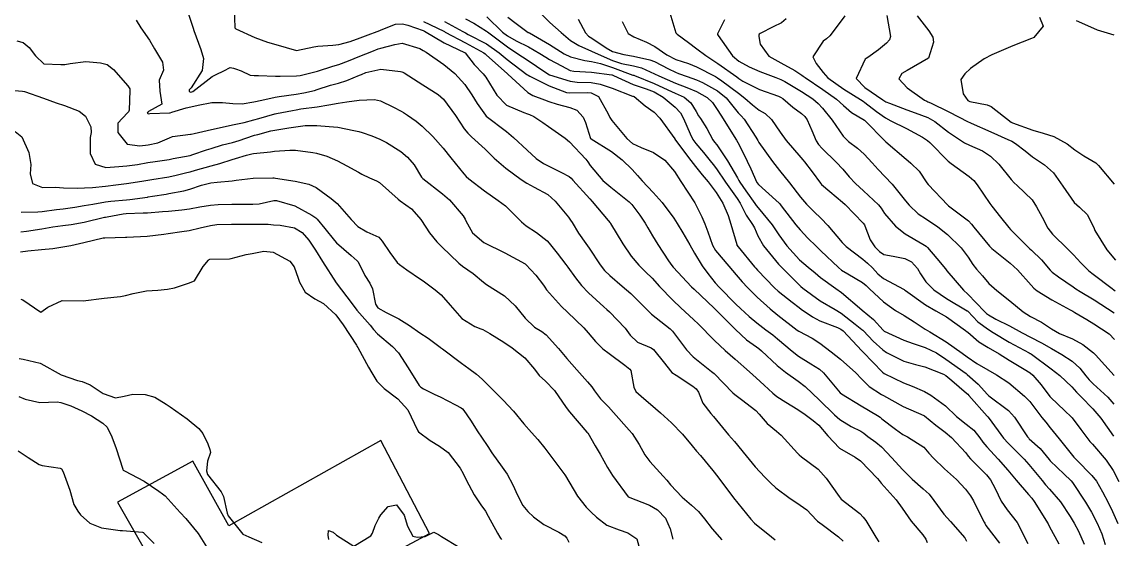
# Model space of a CAD drawing. Header units: metres. Extents: x 298520 to 308411, y 7433745 to 7450750.
# Drawn here: x 299392.7 to 299496.4, y 7449612.2 to 7449661.3 of the extents above; entities that cross this region are included whole.
import ezdxf

# ---------------------------------------------------------------- set-up
doc = ezdxf.new("R2010")
doc.units = ezdxf.units.M
doc.header["$LTSCALE"] = 10
for name, color, linetype in [('Curvas de Nivel 1m', 11, 'Continuous'), ('Curvas de Nivel 5m', 15, 'Continuous'), ('Edificações', 30, 'Continuous')]:
    doc.layers.add(name, color=color, linetype=linetype)

msp = doc.modelspace()

# ---------------------------------------------------------------- linework, layer by layer
at = {"layer": 'Curvas de Nivel 1m', "flags": 128}
for points, elevation in [([(299408.34, 7449662.72), (299408.88, 7449661.09), (299408.97, 7449660.81), (299409, 7449660.71), (299409.08, 7449660.5), (299409.75, 7449658.7), (299409.99, 7449657.84), (299409.87, 7449656.69), (299408.81, 7449655.06), (299408.64, 7449654.87), (299408.62, 7449654.71), (299408.8, 7449654.65), (299408.97, 7449654.71), (299410.82, 7449656.12), (299411.18, 7449656.31), (299411.93, 7449656.67), (299412.51, 7449656.98), (299412.83, 7449656.91), (299413.02, 7449656.85), (299413.57, 7449656.65), (299414.43, 7449656.25), (299414.82, 7449656.21), (299415.22, 7449656.22), (299416.82, 7449656.16), (299417.27, 7449656.15), (299418.82, 7449656.19), (299419.17, 7449656.23), (299420.58, 7449656.56), (299420.82, 7449656.63), (299422.27, 7449657.11), (299422.83, 7449657.28), (299423.75, 7449657.61), (299424.84, 7449658.05), (299425.99, 7449658.5), (299426.59, 7449658.75), (299426.85, 7449658.82), (299428.15, 7449659.18), (299428.86, 7449659.3), (299430.53, 7449658.77), (299430.85, 7449658.6), (299431.13, 7449658.44), (299432.83, 7449657.28), (299433.85, 7449656.41), (299434.81, 7449655.38), (299435.48, 7449654.39), (299435.97, 7449653.57), (299436.77, 7449652.44), (299436.84, 7449652.37), (299438.76, 7449650.9), (299439.45, 7449650.34), (299440.73, 7449649.13), (299441.6, 7449648.32), (299442.27, 7449647.86), (299442.72, 7449647.63), (299443.99, 7449647.01), (299444.71, 7449646.64), (299444.91, 7449646.48), (299445.08, 7449646.27), (299446.68, 7449644.49), (299446.9, 7449644.25), (299448.42, 7449642.46), (299448.61, 7449642.23), (299448.65, 7449642.16), (299449.82, 7449640.22), (299450.62, 7449639.07), (299451.34, 7449638.2), (299451.98, 7449637.57), (299452.59, 7449636.96), (299453.31, 7449636.17), (299454.56, 7449634.87), (299455.34, 7449634.15), (299456.54, 7449633.04), (299457, 7449632.6), (299457.48, 7449632.13), (299458, 7449631.59), (299458.52, 7449631.05), (299459.54, 7449630.1), (299460.5, 7449629.27), (299461.84, 7449628.08), (299462.48, 7449627.49), (299463.23, 7449626.81), (299464.08, 7449626.05), (299464.46, 7449625.74), (299465.3, 7449625.18), (299466.44, 7449624.48), (299467.12, 7449624.01), (299467.88, 7449623.45), (299468.42, 7449623), (299469.3, 7449621.98), (299470.4, 7449620.82), (299471.88, 7449619.96), (299472.39, 7449619.62), (299474.02, 7449617.93), (299474.17, 7449617.74), (299474.36, 7449617.5), (299475.77, 7449615.91), (299476.34, 7449615.13), (299477.2, 7449613.89), (299478.3, 7449612.58), (299478.6, 7449612.18), (299478.73, 7449611.87)], 733), ([(299412.89, 7449662.66), (299412.98, 7449660.76), (299413.05, 7449660.66), (299414.86, 7449659.84), (299416.08, 7449659.4), (299416.85, 7449659.16), (299418.84, 7449658.59), (299420.47, 7449658.95), (299420.85, 7449659.01), (299422.29, 7449659.11), (299422.85, 7449659.17), (299423.93, 7449659.45), (299424.86, 7449659.81), (299425.37, 7449660), (299426.73, 7449660.49), (299426.87, 7449660.55), (299428.24, 7449661.11), (299428.88, 7449661.13), (299429.4, 7449660.99), (299430.87, 7449660.49), (299430.98, 7449660.44), (299432.86, 7449659.32), (299434.79, 7449658.4), (299434.84, 7449658.36), (299435.7, 7449657.25), (299436.56, 7449656.37), (299436.82, 7449656.05), (299437.85, 7449654.36), (299438.78, 7449653.41), (299440.42, 7449652.69), (299440.78, 7449652.57), (299440.95, 7449652.5), (299441.35, 7449652.32), (299442.23, 7449651.77), (299442.76, 7449651.38), (299444.34, 7449650.28), (299444.75, 7449649.93), (299446.31, 7449648.26), (299446.49, 7449648.02), (299446.72, 7449647.66), (299447.93, 7449646.24), (299448.69, 7449645.62), (299450.43, 7449644.21), (299450.67, 7449643.96), (299451.42, 7449642.96), (299451.93, 7449642.19), (299452.2, 7449641.74), (299452.64, 7449640.99), (299453.15, 7449640.17), (299454.15, 7449638.63), (299454.47, 7449638.16), (299454.6, 7449638), (299456.35, 7449636.14), (299456.58, 7449635.92), (299458.49, 7449634.11), (299458.52, 7449634.08), (299458.55, 7449634.05), (299460.53, 7449632.09), (299461.57, 7449631.12), (299462.52, 7449630.43), (299462.73, 7449630.28), (299463, 7449630.06), (299464.49, 7449628.68), (299465.28, 7449628.03), (299466.47, 7449627.19), (299467.14, 7449626.68), (299467.84, 7449626), (299468.45, 7449625.4), (299469.93, 7449623.98), (299470.43, 7449623.54), (299471.49, 7449622.89), (299472.42, 7449622.42), (299472.7, 7449622.23), (299473.09, 7449621.94), (299473.86, 7449621.38), (299474.4, 7449620.94), (299475.38, 7449619.91), (299476.38, 7449618.78), (299477.29, 7449617.89), (299478.35, 7449616.96), (299478.91, 7449616.44), (299479.37, 7449615.86), (299480.32, 7449614.54), (299480.94, 7449613.84), (299482.3, 7449612.29), (299482.45, 7449611.98)], 732), ([(299436.89, 7449661.79), (299438.39, 7449660.35), (299438.87, 7449659.98), (299439.68, 7449659.52), (299440.85, 7449658.93), (299441.93, 7449658.31), (299442.49, 7449657.95), (299442.84, 7449657.74), (299443.99, 7449657.13), (299444.83, 7449656.71), (299445.18, 7449656.63), (299446.83, 7449656.55), (299448.77, 7449656.29), (299448.82, 7449656.27), (299448.92, 7449656.23), (299450.81, 7449655.36), (299452.05, 7449654.95), (299452.8, 7449654.67), (299453.66, 7449654.17), (299454.78, 7449653.2), (299455.28, 7449652.66), (299455.59, 7449652.15), (299456.22, 7449650.68), (299456.48, 7449650.14), (299456.75, 7449649.76), (299457.49, 7449648.89), (299458.12, 7449648.12), (299458.39, 7449647.78), (299458.72, 7449647.34), (299459.56, 7449646.1), (299460.68, 7449644.53), (299460.95, 7449644.09), (299461.53, 7449642.94), (299462.14, 7449642.07), (299462.33, 7449641.75), (299462.64, 7449640.99), (299463.18, 7449640.05), (299464.61, 7449638.31), (299464.86, 7449638.04), (299466.59, 7449636.31), (299466.74, 7449636.17), (299466.92, 7449636.01), (299468.57, 7449634.81), (299469.99, 7449633.98), (299470.55, 7449633.64), (299471.89, 7449632.6), (299472.53, 7449632.08), (299472.61, 7449632.02), (299472.68, 7449631.95), (299473.58, 7449630.99), (299474.52, 7449630.16), (299474.86, 7449629.92), (299476.5, 7449629.08), (299477.6, 7449628.77), (299478.49, 7449628.56), (299480.27, 7449627.85), (299480.48, 7449627.73), (299481.08, 7449627.24), (299482.46, 7449626.04), (299482.57, 7449625.94), (299482.67, 7449625.83), (299484.43, 7449623.85), (299484.48, 7449623.8), (299484.6, 7449623.63), (299485.96, 7449621.78), (299486.41, 7449621.28), (299487.94, 7449619.76), (299488.39, 7449619.28), (299489.65, 7449617.74), (299489.97, 7449617.35), (299490.35, 7449616.92), (299491.39, 7449615.72), (299492.32, 7449614.34), (299492.67, 7449613.71), (299493.08, 7449612.93), (299493.63, 7449611.7)], 728), ([(299438.89, 7449661.77), (299439.7, 7449661.16), (299440.82, 7449660.32), (299440.87, 7449660.29), (299440.94, 7449660.26), (299442.86, 7449659.17), (299444.26, 7449658.29), (299444.84, 7449658), (299446.21, 7449657.63), (299446.84, 7449657.55), (299447.71, 7449657.37), (299448.83, 7449656.97), (299450.77, 7449656.26), (299450.82, 7449656.25), (299450.85, 7449656.24), (299450.93, 7449656.21), (299452.81, 7449655.45), (299454.1, 7449654.87), (299454.8, 7449654.55), (299455.65, 7449654.15), (299456.27, 7449653.62), (299456.78, 7449652.8), (299457.02, 7449652.39), (299457.2, 7449652.13), (299457.81, 7449651.17), (299458.37, 7449650.12), (299458.52, 7449649.9), (299458.74, 7449649.62), (299459.77, 7449648.1), (299460.71, 7449646.5), (299460.85, 7449646.23), (299460.93, 7449646.09), (299461.51, 7449645.26), (299462.36, 7449644.06), (299462.49, 7449643.88), (299462.67, 7449643.65), (299463.99, 7449642.05), (299464.64, 7449641.08), (299465.4, 7449640.03), (299466.61, 7449638.72), (299467.43, 7449638.01), (299468.08, 7449637.48), (299468.59, 7449637.04), (299470.06, 7449635.98), (299470.58, 7449635.6), (299472.51, 7449633.95), (299472.55, 7449633.92), (299473.64, 7449633.03), (299474.53, 7449632.02), (299474.65, 7449631.92), (299476.52, 7449631.09), (299477.39, 7449630.75), (299478.52, 7449630.37), (299479.61, 7449629.86), (299480.5, 7449629.28), (299482.42, 7449627.9), (299482.48, 7449627.85), (299482.51, 7449627.83), (299483.56, 7449626.9), (299484.46, 7449625.92), (299484.58, 7449625.8), (299486.44, 7449624.4), (299487.01, 7449623.77), (299488.26, 7449621.91), (299488.37, 7449621.76), (299488.41, 7449621.72), (299489.45, 7449620.79), (299490.31, 7449619.73), (299490.39, 7449619.63), (299491.73, 7449618.36), (299492.36, 7449617.76), (299492.41, 7449617.71), (299492.52, 7449617.55), (299493.77, 7449615.7), (299494.33, 7449614.74), (299494.87, 7449613.68), (299495.31, 7449612.68), (299495.64, 7449611.67)], 727), ([(299441.84, 7449662.31), (299442.88, 7449661.27), (299443.97, 7449660.29), (299444.86, 7449659.56), (299445.65, 7449659.07), (299446.85, 7449658.54), (299447.47, 7449658.24), (299448.84, 7449657.64), (299449.69, 7449657.37), (299450.83, 7449657.14), (299451.58, 7449656.95), (299452.82, 7449656.37), (299453.23, 7449656.18), (299454.81, 7449655.5), (299455.89, 7449655.07), (299456.8, 7449654.7), (299457.83, 7449654.12), (299458.32, 7449653.65), (299458.78, 7449652.98), (299459.12, 7449652.45), (299459.35, 7449652.1), (299460.4, 7449650.44), (299460.61, 7449650.09), (299460.74, 7449649.85), (299461.34, 7449648.69), (299461.64, 7449648.08), (299461.99, 7449647.35), (299462.56, 7449646.06), (299462.7, 7449645.86), (299464.35, 7449644.37), (299464.67, 7449644.08), (299464.72, 7449644.04), (299464.86, 7449643.85), (299466.25, 7449642.02), (299466.65, 7449641.55), (299467.4, 7449640.77), (299468.18, 7449640), (299468.63, 7449639.57), (299470.3, 7449637.97), (299470.6, 7449637.73), (299471.18, 7449637.38), (299472.59, 7449636.55), (299472.92, 7449636.27), (299473.24, 7449635.94), (299474.56, 7449634.72), (299475.72, 7449633.91), (299476.55, 7449633.41), (299477.48, 7449632.82), (299478.54, 7449632.13), (299478.98, 7449631.87), (299480.52, 7449630.92), (299482.04, 7449629.83), (299482.51, 7449629.49), (299483.45, 7449628.86), (299484.49, 7449628.25), (299485.31, 7449627.79), (299486.48, 7449627.03), (299487.98, 7449625.76), (299488.46, 7449625.24), (299489.61, 7449623.74), (299489.98, 7449623.29), (299490.42, 7449622.76), (299491.25, 7449621.72), (299492.4, 7449620.27), (299492.66, 7449619.97), (299492.92, 7449619.7), (299494.37, 7449618.22), (299494.79, 7449617.68), (299495.36, 7449616.68), (299495.91, 7449615.67), (299496.33, 7449614.81), (299496.83, 7449613.65)], 726), ([(299454.29, 7449662.17), (299454.86, 7449660.28), (299454.97, 7449660.16), (299456.06, 7449659.35), (299456.85, 7449658.74), (299457.7, 7449658.12), (299458.84, 7449657.37), (299460.63, 7449656.09), (299460.82, 7449655.95), (299461.21, 7449655.69), (299462.81, 7449654.88), (299464.59, 7449654.25), (299464.79, 7449654.17), (299465, 7449654.04), (299465.98, 7449653.22), (299466.78, 7449652.61), (299467.09, 7449652.33), (299467.32, 7449652.01), (299467.76, 7449651.01), (299468.17, 7449650), (299468.39, 7449649.65), (299468.74, 7449649.27), (299470.09, 7449647.98), (299470.72, 7449647.31), (299471.32, 7449646.58), (299471.91, 7449645.96), (299472.69, 7449645.25), (299474.1, 7449643.93), (299474.35, 7449643.61), (299474.66, 7449643.12), (299475.73, 7449641.91), (299476.64, 7449641.19), (299478.3, 7449640.2), (299478.62, 7449640), (299478.76, 7449639.87), (299479.65, 7449638.83), (299480.45, 7449637.85), (299480.6, 7449637.67), (299482.18, 7449635.83), (299482.58, 7449635.44), (299484.16, 7449633.81), (299484.36, 7449633.61), (299484.55, 7449633.47), (299485.26, 7449633.08), (299486.54, 7449632.43), (299487.76, 7449631.77), (299488.53, 7449631.36), (299489.59, 7449630.81), (299490.52, 7449630.28), (299491.5, 7449629.72), (299492.5, 7449629.07), (299493.22, 7449628.43), (299493.8, 7449627.69), (299494.1, 7449627.3), (299494.48, 7449626.93), (299495.88, 7449625.67), (299496.45, 7449625.01)], 723), ([(299474.89, 7449661.92), (299475.24, 7449659.92), (299475.16, 7449659.62), (299474.86, 7449659.29), (299474.1, 7449658.67), (299473.1, 7449657.94), (299472.94, 7449657.84), (299472.84, 7449657.77), (299471.99, 7449655.95), (299472.81, 7449655.09), (299474.51, 7449653.92), (299474.79, 7449653.73), (299475.13, 7449653.58), (299476.78, 7449652.96), (299477.57, 7449652.68), (299478.78, 7449652.24), (299479.45, 7449651.86), (299480.76, 7449650.83), (299482.28, 7449649.83), (299482.74, 7449649.61), (299483.98, 7449649.06), (299484.73, 7449648.57), (299485.53, 7449647.79), (299486.71, 7449646.34), (299486.97, 7449646.04), (299487.27, 7449645.77), (299488.68, 7449644.4), (299489.12, 7449643.75), (299489.63, 7449642.77), (299490.19, 7449641.73), (299490.64, 7449641.14), (299492.07, 7449639.72), (299492.62, 7449639.17), (299493.33, 7449638.42), (299494.04, 7449637.69), (299494.35, 7449637.44), (299494.6, 7449637.26), (299496.18, 7449636.07), (299496.58, 7449635.75)], 719), ([(299477.77, 7449661.89), (299478.87, 7449660.47), (299479.25, 7449659.87), (299479.34, 7449659.38), (299478.84, 7449657.87), (299476.83, 7449656.69), (299476.33, 7449656.4), (299476.04, 7449655.91), (299476.81, 7449655.05), (299478.48, 7449653.87), (299478.69, 7449653.77), (299478.79, 7449653.73), (299479.04, 7449653.62), (299480.78, 7449652.78), (299482.63, 7449651.83), (299482.77, 7449651.76), (299482.9, 7449651.7), (299484.76, 7449650.87), (299486.39, 7449650.14), (299486.75, 7449649.98), (299487.12, 7449649.77), (299488.02, 7449649.05), (299488.73, 7449648.5), (299489.88, 7449647.74), (299490.72, 7449646.97), (299491.6, 7449645.72), (299492.68, 7449644.16), (299493.18, 7449643.7), (299493.95, 7449642.97), (299494.58, 7449641.68), (299494.65, 7449641.51), (299495.79, 7449639.67), (299496.61, 7449638.69)], 718), ([(299489.38, 7449661.75), (299489.73, 7449660.9), (299488.86, 7449659.84), (299488.8, 7449659.81), (299488.62, 7449659.75), (299486.86, 7449659.04), (299485.98, 7449658.66), (299484.85, 7449658.17), (299484.14, 7449657.81), (299482.83, 7449656.87), (299482.3, 7449656.37), (299481.93, 7449655.84), (299482.14, 7449654.49), (299482.6, 7449653.83), (299482.79, 7449653.75), (299484.42, 7449653.44), (299484.79, 7449653.27), (299486.7, 7449651.78), (299486.77, 7449651.74), (299486.83, 7449651.72), (299488.76, 7449651.03), (299489.75, 7449650.74), (299490.75, 7449650.44), (299492.01, 7449649.72), (299492.74, 7449649.17), (299493.61, 7449648.58), (299494.73, 7449647.92), (299495, 7449647.68), (299496.47, 7449645.9)], 717), ([(299403.59, 7449661.48), (299404.05, 7449660.76), (299404.86, 7449659.57), (299405.33, 7449658.75), (299406.09, 7449657.48), (299406.19, 7449656.74), (299405.79, 7449655.77), (299405.86, 7449654.74), (299406.03, 7449653.49), (299404.77, 7449652.81), (299404.71, 7449652.75), (299404.65, 7449652.63), (299404.77, 7449652.59), (299404.9, 7449652.62), (299406.77, 7449652.67), (299406.83, 7449652.67), (299406.98, 7449652.73), (299408.34, 7449653.16), (299408.78, 7449653.24), (299409.47, 7449653.39), (299410.79, 7449653.65), (299411.79, 7449653.67), (299412.79, 7449653.55), (299413.65, 7449653.52), (299414.78, 7449653.71), (299415.52, 7449653.89), (299416.79, 7449654.17), (299417.17, 7449654.23), (299418.79, 7449654.45), (299419.51, 7449654.58), (299420.55, 7449654.81), (299420.8, 7449654.89), (299422.06, 7449655.29), (299422.81, 7449655.49), (299423.61, 7449655.73), (299424.82, 7449656.25), (299425, 7449656.33), (299425.4, 7449656.51), (299426.83, 7449656.81), (299428.69, 7449656.6), (299428.82, 7449656.58), (299428.91, 7449656.55), (299429.04, 7449656.47), (299430.81, 7449655.34), (299432.28, 7449654.43), (299432.79, 7449653.96), (299433.92, 7449652.41), (299434.76, 7449651.14), (299435.09, 7449650.73), (299435.45, 7449650.39), (299436.74, 7449649.21), (299437.6, 7449648.36), (299438.71, 7449647.41), (299440.16, 7449646.34), (299440.7, 7449645.98), (299441.41, 7449645.6), (299442.68, 7449644.92), (299443.38, 7449644.29), (299444.66, 7449642.75), (299444.86, 7449642.48), (299445, 7449642.27), (299445.62, 7449641.24), (299446.31, 7449640.25), (299446.63, 7449639.82), (299447.66, 7449638.24), (299448.07, 7449637.71), (299448.59, 7449637.22), (299449.76, 7449636.22), (299450.57, 7449635.5), (299451.91, 7449634.19), (299452.22, 7449633.86), (299452.55, 7449633.55), (299454.31, 7449632.16), (299454.53, 7449631.93), (299455.85, 7449630.15), (299456.5, 7449629.48), (299458.25, 7449628.11), (299458.37, 7449628), (299458.48, 7449627.9), (299460.26, 7449626.09), (299460.46, 7449625.91), (299461.1, 7449625.43), (299462.44, 7449624.41), (299462.78, 7449624.06), (299463.53, 7449623.16), (299464.42, 7449622.43), (299464.86, 7449622.04), (299466.4, 7449620.33), (299466.56, 7449620.18), (299466.8, 7449620.01), (299468.38, 7449618.82), (299469.12, 7449617.98), (299470.35, 7449616.22), (299470.57, 7449615.97), (299472.33, 7449614.62), (299472.66, 7449614.28), (299472.91, 7449613.94), (299473.86, 7449612.37), (299474.14, 7449611.92)], 734), ([(299430.88, 7449661.36), (299432.81, 7449660.42), (299432.87, 7449660.39), (299432.94, 7449660.35), (299434.86, 7449659.33), (299436.62, 7449658.37), (299436.75, 7449658.28), (299436.84, 7449658.19), (299438.3, 7449656.88), (299438.82, 7449656.41), (299438.89, 7449656.35), (299440.8, 7449654.62), (299441.28, 7449654.32), (299442.38, 7449653.9), (299442.79, 7449653.76), (299443.57, 7449653.5), (299444.78, 7449653.18), (299445.45, 7449652.94), (299446.06, 7449652.26), (299446.27, 7449651.76), (299446.74, 7449650.25), (299446.75, 7449650.23), (299446.81, 7449650.2), (299448.73, 7449648.99), (299449.76, 7449648.22), (299450.71, 7449647.29), (299451.22, 7449646.71), (299451.66, 7449646.2), (299452.69, 7449645.12), (299453.55, 7449644.17), (299454.66, 7449642.68), (299454.99, 7449642.16), (299455.52, 7449641.27), (299456.18, 7449640.14), (299456.62, 7449639.35), (299457.35, 7449638.13), (299457.88, 7449637.41), (299458.59, 7449636.54), (299458.97, 7449636.11), (299460.56, 7449634.5), (299461, 7449634.08), (299461.82, 7449633.34), (299462.54, 7449632.71), (299463.41, 7449632.05), (299464.06, 7449631.58), (299464.52, 7449631.22), (299465.91, 7449630.03), (299466.51, 7449629.57), (299467.68, 7449628.82), (299468.49, 7449628.31), (299468.87, 7449627.99), (299470.46, 7449626.09), (299470.6, 7449625.97), (299472.45, 7449624.84), (299473.99, 7449623.93), (299474.26, 7449623.75), (299474.43, 7449623.62), (299475.72, 7449622.61), (299476.42, 7449622.13), (299476.85, 7449621.9), (299478.4, 7449620.9), (299478.89, 7449620.36), (299479.32, 7449619.87), (299480.38, 7449618.87), (299481.5, 7449617.84), (299482.35, 7449616.94), (299482.83, 7449616.3), (299483.11, 7449615.82), (299483.93, 7449614.2), (299484.14, 7449613.8), (299484.19, 7449613.68), (299484.31, 7449613.48), (299485.59, 7449611.79)], 731), ([(299434.89, 7449661.61), (299435.67, 7449661.18), (299436.87, 7449660.44), (299436.96, 7449660.37), (299438.85, 7449658.93), (299439.74, 7449658.34), (299440.84, 7449657.65), (299441.63, 7449657.11), (299442.79, 7449656.3), (299442.82, 7449656.28), (299442.85, 7449656.27), (299444.81, 7449655.67), (299445.49, 7449655.59), (299446.81, 7449655.55), (299447.66, 7449655.39), (299448.8, 7449655.03), (299450.74, 7449654.27), (299450.79, 7449654.25), (299450.89, 7449654.21), (299451.94, 7449653.35), (299452.78, 7449652.74), (299453.34, 7449652.17), (299454.75, 7449650.2), (299454.77, 7449650.16), (299454.83, 7449650.08), (299456.28, 7449648.14), (299456.72, 7449647.59), (299457.36, 7449646.79), (299457.91, 7449646.12), (299458.69, 7449645.11), (299459.33, 7449644.1), (299459.83, 7449642.93), (299460.07, 7449642.1), (299460.63, 7449640.17), (299460.65, 7449640.11), (299460.66, 7449640.09), (299460.77, 7449639.95), (299462.32, 7449638.06), (299462.45, 7449637.91), (299462.6, 7449637.74), (299464.22, 7449636.04), (299464.58, 7449635.72), (299465.89, 7449634.7), (299466.56, 7449634.19), (299466.77, 7449634.02), (299467.82, 7449633.28), (299468.54, 7449632.93), (299470.22, 7449632.29), (299470.53, 7449632.13), (299470.74, 7449631.97), (299472.51, 7449630.07), (299472.57, 7449630.01), (299472.63, 7449629.95), (299474.48, 7449628.03), (299474.63, 7449627.92), (299476.47, 7449627.02), (299477.29, 7449626.7), (299478.47, 7449626.2), (299479.07, 7449625.86), (299480.45, 7449624.85), (299481.51, 7449623.84), (299482.43, 7449623.1), (299483.14, 7449622.53), (299483.72, 7449621.81), (299484.01, 7449621.4), (299484.4, 7449620.94), (299485.47, 7449619.79), (299486.38, 7449618.72), (299487.18, 7449617.77), (299488.35, 7449616.43), (299488.66, 7449616.07), (299488.89, 7449615.75), (299489.91, 7449614.14), (299490.15, 7449613.73), (299490.2, 7449613.62), (299490.31, 7449613.4), (299491.22, 7449611.72)], 729), ([(299449.74, 7449661.36), (299450.32, 7449660.22), (299450.86, 7449659.88), (299452.06, 7449659.4), (299452.85, 7449658.97), (299453.99, 7449658.17), (299454.84, 7449657.74), (299456.04, 7449657.35), (299456.83, 7449657.05), (299458.62, 7449656.11), (299458.82, 7449655.99), (299459.21, 7449655.72), (299460.8, 7449654.55), (299461.4, 7449654.08), (299462.13, 7449653.42), (299462.78, 7449652.94), (299463.34, 7449652.62), (299463.95, 7449652.05), (299464.75, 7449650.84), (299465.33, 7449650.03), (299466.73, 7449648.43), (299466.91, 7449648.21), (299467.07, 7449648.01), (299467.79, 7449647.08), (299468.59, 7449645.99), (299468.7, 7449645.86), (299469.48, 7449645.19), (299470.68, 7449644.19), (299470.92, 7449643.97), (299472.66, 7449642.19), (299472.76, 7449642.05), (299472.81, 7449641.95), (299473.32, 7449640.62), (299473.75, 7449639.93), (299474.19, 7449639.5), (299474.62, 7449639.23), (299475.48, 7449639.05), (299476.61, 7449638.83), (299477.25, 7449638.53), (299477.8, 7449637.88), (299478.09, 7449637.37), (299478.59, 7449636.62), (299479.36, 7449635.86), (299480.57, 7449635.05), (299482.51, 7449633.87), (299482.55, 7449633.85), (299482.57, 7449633.83), (299483.53, 7449632.81), (299484.54, 7449632.08), (299484.99, 7449631.8), (299486.52, 7449630.88), (299488.4, 7449629.88), (299488.51, 7449629.82), (299488.55, 7449629.8), (299488.62, 7449629.76), (299490.49, 7449628.36), (299491.31, 7449627.72), (299492.47, 7449626.64), (299492.92, 7449626.15), (299493.35, 7449625.7), (299494.45, 7449624.57), (299495.22, 7449623.67), (299496.42, 7449621.95)], 724), ([(299459.48, 7449661.51), (299458.87, 7449660.32), (299458.81, 7449660.17), (299458.82, 7449660.11), (299458.86, 7449660.03), (299460.23, 7449658.1), (299460.84, 7449657.58), (299461.81, 7449657.05), (299462.83, 7449656.61), (299464.35, 7449656.04), (299464.82, 7449655.85), (299465.19, 7449655.66), (299466.8, 7449654.7), (299467.86, 7449654), (299468.36, 7449653.57), (299468.78, 7449653.11), (299469.7, 7449651.98), (299470.75, 7449650.46), (299471.24, 7449649.96), (299472.11, 7449649.33), (299472.73, 7449648.75), (299473.49, 7449647.93), (299474.08, 7449647.29), (299474.71, 7449646.62), (299475.4, 7449645.91), (299476.68, 7449644.31), (299477, 7449643.9), (299477.88, 7449643.09), (299478.66, 7449642.58), (299479.75, 7449641.86), (299480.64, 7449641.12), (299481.96, 7449639.84), (299482.61, 7449638.97), (299483.05, 7449638.27), (299483.4, 7449637.82), (299483.97, 7449637.18), (299484.59, 7449636.47), (299485.34, 7449635.79), (299486.57, 7449634.81), (299487.84, 7449633.77), (299488.55, 7449633.33), (299489.58, 7449632.78), (299490.54, 7449632.15), (299491.28, 7449631.72), (299492.53, 7449631.19), (299493.5, 7449630.67), (299494.51, 7449629.88), (299494.7, 7449629.68), (299496.48, 7449627.72)], 722), ([(299465.34, 7449661.59), (299464.88, 7449661.23), (299464.09, 7449660.83), (299462.87, 7449660.21), (299462.78, 7449660.14), (299462.74, 7449660.06), (299462.74, 7449659.94), (299462.85, 7449659.21), (299463.67, 7449658.05), (299464.84, 7449657.43), (299466.17, 7449656.69), (299466.83, 7449656.26), (299466.96, 7449656.16), (299467.13, 7449656.02), (299468.81, 7449654.88), (299470.1, 7449653.98), (299470.79, 7449653.37), (299471.54, 7449652.72), (299472.77, 7449651.97), (299472.81, 7449651.94), (299474.74, 7449649.99), (299474.81, 7449649.92), (299476.73, 7449648.28), (299476.93, 7449648.1), (299477.18, 7449647.89), (299477.97, 7449647.13), (299478.7, 7449646.02), (299478.81, 7449645.87), (299480.67, 7449643.9), (299480.74, 7449643.85), (299482.66, 7449642.41), (299482.94, 7449642.11), (299483.14, 7449641.82), (299484.63, 7449640.01), (299484.85, 7449639.8), (299486.61, 7449638.4), (299487.3, 7449637.77), (299488.59, 7449636.3), (299488.85, 7449636.02), (299489.18, 7449635.75), (299490.57, 7449634.9), (299492.32, 7449633.95), (299492.55, 7449633.83), (299492.76, 7449633.71), (299493.88, 7449633.03), (299494.54, 7449632.62), (299496, 7449631.67), (299496.53, 7449631.14)], 721), ([(299492.89, 7449661.45), (299493.38, 7449661.21), (299494.88, 7449660.57), (299496.46, 7449660.08)], 716), ([(299390.84, 7449654.88), (299392.8, 7449654.74), (299393, 7449654.69), (299394.79, 7449654.06), (299396.01, 7449653.63), (299396.78, 7449653.38), (299398.17, 7449652.84), (299398.77, 7449652.35), (299399.29, 7449651.35), (299399.32, 7449650.82), (299399.24, 7449650.32), (299399.23, 7449648.82), (299399.69, 7449647.79), (299400.71, 7449647.48), (299401.94, 7449647.56), (299402.71, 7449647.63), (299403.73, 7449647.78), (299404.72, 7449647.97), (299405.4, 7449648.06), (299406.72, 7449648.25), (299407.12, 7449648.32), (299408.72, 7449648.63), (299408.99, 7449648.71), (299410.27, 7449649.15), (299410.73, 7449649.3), (299411.79, 7449649.62), (299412.74, 7449649.86), (299413.37, 7449650.03), (299414.75, 7449650.51), (299414.84, 7449650.54), (299415.14, 7449650.63), (299416.4, 7449650.97), (299416.76, 7449651.04), (299418.11, 7449651.24), (299418.76, 7449651.35), (299419.65, 7449651.46), (299420.76, 7449651.47), (299421.92, 7449651.39), (299422.76, 7449651.3), (299424.28, 7449651), (299424.76, 7449650.9), (299425.06, 7449650.82), (299425.97, 7449650.5), (299426.75, 7449650.18), (299427.37, 7449649.85), (299428.73, 7449649), (299429.36, 7449648.46), (299429.99, 7449647.72), (299430.7, 7449646.57), (299430.81, 7449646.44), (299432.68, 7449644.98), (299433.37, 7449644.41), (299434.66, 7449642.9), (299434.84, 7449642.58), (299434.92, 7449642.4), (299435.54, 7449641.28), (299436.63, 7449640.37), (299438.62, 7449639.39), (299440.54, 7449638.33), (299440.6, 7449638.28), (299441.54, 7449637.26), (299442.29, 7449636.3), (299442.4, 7449636.12), (299442.58, 7449635.85), (299444, 7449634.29), (299444.55, 7449633.75), (299446.11, 7449632.26), (299446.53, 7449631.79), (299447.21, 7449630.94), (299447.93, 7449630.24), (299448.51, 7449629.8), (299450, 7449628.71), (299450.48, 7449628.33), (299450.58, 7449628.21), (299450.86, 7449626.6), (299451.06, 7449626.2), (299451.81, 7449625.54), (299452.45, 7449625), (299453.4, 7449624.17), (299454.43, 7449623.21), (299455.47, 7449622.15), (299456.4, 7449621.05), (299456.82, 7449620.55), (299457.19, 7449620.13), (299458.37, 7449618.7), (299458.83, 7449618.11), (299460.34, 7449616.09), (299461.96, 7449614.07), (299462.32, 7449613.71), (299463.95, 7449612.39), (299464.29, 7449612.12)], 736), ([(299392.11, 7449650.91), (299392.75, 7449650.38), (299393.4, 7449648.89), (299393.58, 7449647.75), (299393.54, 7449646.89), (299393.76, 7449645.95), (299394.69, 7449645.58), (299395.93, 7449645.62), (299396.69, 7449645.54), (299398.01, 7449645.52), (299398.69, 7449645.54), (299399.44, 7449645.57), (299400.69, 7449645.71), (299401.66, 7449645.83), (299402.69, 7449645.97), (299404.13, 7449646.19), (299404.7, 7449646.28), (299405.1, 7449646.35), (299406.7, 7449646.59), (299406.82, 7449646.61), (299407.27, 7449646.72), (299408.41, 7449647.01), (299408.71, 7449647.08), (299409.24, 7449647.23), (299410.71, 7449647.65), (299411.53, 7449647.86), (299412.72, 7449648.25), (299413.03, 7449648.35), (299414.07, 7449648.65), (299414.58, 7449648.78), (299414.73, 7449648.8), (299416.36, 7449648.98), (299416.73, 7449649.02), (299418.19, 7449649.14), (299418.73, 7449649.13), (299420.38, 7449648.91), (299420.73, 7449648.84), (299421.72, 7449648.55), (299422.72, 7449648.12), (299423.6, 7449647.64), (299424.71, 7449647.03), (299425.04, 7449646.85), (299425.77, 7449646.5), (299426.43, 7449646.22), (299426.7, 7449646.05), (299428.48, 7449644.47), (299428.68, 7449644.32), (299429.76, 7449643.55), (299430.65, 7449642.5), (299430.68, 7449642.48), (299430.69, 7449642.45), (299431.46, 7449641.26), (299432.14, 7449640.43), (299432.63, 7449639.94), (299434.24, 7449638.4), (299434.6, 7449638.12), (299435.61, 7449637.4), (299436.59, 7449636.58), (299436.88, 7449636.37), (299438.57, 7449635.3), (299439.58, 7449634.34), (299440.55, 7449633.17), (299441.44, 7449632.32), (299442.12, 7449631.9), (299442.53, 7449631.59), (299443.7, 7449630.29), (299444.5, 7449629.33), (299445.44, 7449628.27), (299446.47, 7449627.12), (299446.86, 7449626.65), (299447.12, 7449626.25), (299447.71, 7449625.5), (299448.45, 7449624.76), (299448.94, 7449624.22), (299450.42, 7449622.54), (299450.7, 7449622.21), (299451.38, 7449621.17), (299451.92, 7449620.19), (299452.38, 7449619.55), (299453.66, 7449618.17), (299453.99, 7449617.79), (299454.35, 7449617.33), (299455.45, 7449616.15), (299456.34, 7449615.41), (299457.01, 7449614.81), (299457.57, 7449614.12), (299458.31, 7449613.15), (299459.21, 7449612.1)], 737), ([(299392.66, 7449643.23), (299394.27, 7449643.27), (299394.66, 7449643.3), (299396.04, 7449643.48), (299396.66, 7449643.57), (299397.78, 7449643.72), (299398.67, 7449643.86), (299399.48, 7449644.01), (299400.67, 7449644.23), (299401.18, 7449644.29), (299402.68, 7449644.41), (299403.01, 7449644.44), (299404.68, 7449644.67), (299404.75, 7449644.68), (299405.14, 7449644.75), (299406.45, 7449644.96), (299406.69, 7449645), (299408.14, 7449645.27), (299408.69, 7449645.42), (299409.79, 7449645.79), (299410.7, 7449646.01), (299411.29, 7449646.08), (299412.7, 7449646.22), (299413.08, 7449646.27), (299414.7, 7449646.46), (299416.58, 7449646.49), (299416.7, 7449646.49), (299416.83, 7449646.48), (299418.7, 7449646.19), (299420.01, 7449645.89), (299420.69, 7449645.57), (299422.11, 7449644.55), (299422.68, 7449644.05), (299424.03, 7449642.53), (299424.65, 7449641.87), (299425.51, 7449641.38), (299426.64, 7449640.85), (299426.97, 7449640.49), (299427.7, 7449639.4), (299428.38, 7449638.47), (299428.6, 7449638.26), (299429.29, 7449637.77), (299430.59, 7449636.87), (299430.84, 7449636.7), (299431.23, 7449636.44), (299432.01, 7449635.86), (299432.57, 7449635.39), (299433.42, 7449634.41), (299434.54, 7449633.15), (299435.75, 7449632.38), (299436.32, 7449632.17), (299436.53, 7449632.08), (299437.18, 7449631.71), (299438.52, 7449630.88), (299439.3, 7449630.34), (299440.5, 7449629.39), (299441.43, 7449628.32), (299441.88, 7449627.71), (299442.47, 7449627.17), (299443.32, 7449626.29), (299444.45, 7449624.69), (299444.75, 7449624.28), (299446.41, 7449622.35), (299446.48, 7449622.26), (299447.19, 7449621.04), (299447.67, 7449620.24), (299448.37, 7449618.97), (299448.83, 7449618.23), (299450.34, 7449616.21), (299452.34, 7449615.42), (299453.11, 7449614.96), (299453.87, 7449614.17), (299454.31, 7449613.15), (299454.57, 7449612.16)], 738), ([(299392.64, 7449641.36), (299393.17, 7449641.42), (299394.64, 7449641.66), (299395.67, 7449641.83), (299396.64, 7449641.97), (299397.41, 7449642.07), (299398.65, 7449642.3), (299400.6, 7449642.75), (299400.65, 7449642.76), (299400.69, 7449642.77), (299400.84, 7449642.8), (299402.36, 7449643.08), (299402.66, 7449643.11), (299404.26, 7449643.16), (299404.66, 7449643.18), (299406.11, 7449643.29), (299406.66, 7449643.33), (299407.93, 7449643.45), (299408.67, 7449643.55), (299409.63, 7449643.74), (299410.67, 7449643.91), (299411.38, 7449643.97), (299412.67, 7449644), (299413.32, 7449644.01), (299414.67, 7449643.99), (299415.27, 7449644.04), (299416.68, 7449644.34), (299416.93, 7449644.35), (299418.67, 7449643.84), (299420.28, 7449642.94), (299420.65, 7449642.69), (299420.79, 7449642.56), (299421.5, 7449641.7), (299422.43, 7449640.54), (299422.63, 7449640.33), (299424.02, 7449639.12), (299424.6, 7449638.61), (299424.68, 7449638.52), (299425.3, 7449637.22), (299425.78, 7449636.5), (299426.03, 7449635.95), (299426.32, 7449634.49), (299426.56, 7449634.16), (299427.33, 7449633.7), (299428.54, 7449633.1), (299429.55, 7449632.46), (299430.53, 7449631.79), (299431.34, 7449631.26), (299432.46, 7449630.42), (299432.51, 7449630.38), (299432.68, 7449630.24), (299434.49, 7449628.89), (299435.18, 7449628.39), (299435.93, 7449627.84), (299436.47, 7449627.37), (299437.47, 7449626.36), (299438.45, 7449625.38), (299439.43, 7449624.34), (299440.43, 7449623.14), (299441.14, 7449622.32), (299441.73, 7449621.64), (299442.4, 7449620.81), (299442.8, 7449620.3), (299444.12, 7449618.53), (299444.3, 7449618.28), (299444.36, 7449618.18), (299445.51, 7449616.27), (299446.33, 7449615.23), (299446.81, 7449614.74), (299447.31, 7449614.25), (299448.31, 7449613.51), (299449.48, 7449613.05), (299450.3, 7449612.77), (299451.14, 7449612.2), (299451.45, 7449611.03)], 739), ([(299392.64, 7449634.98), (299392.83, 7449634.9), (299394.55, 7449633.73), (299395.22, 7449634.2), (299396.56, 7449634.85), (299398.56, 7449634.83), (299400.57, 7449635.06), (299402.12, 7449635.23), (299402.57, 7449635.31), (299403.31, 7449635.51), (299404.57, 7449635.75), (299405.65, 7449635.82), (299406.57, 7449635.91), (299407.24, 7449636.06), (299408.58, 7449636.48), (299409.15, 7449636.7), (299409.97, 7449638.07), (299410.47, 7449638.68), (299410.54, 7449638.75), (299410.6, 7449638.78), (299412.45, 7449638.81), (299412.61, 7449638.84), (299414.05, 7449639.21), (299414.61, 7449639.31), (299415.71, 7449639.53), (299416.62, 7449639.44), (299418.2, 7449638.59), (299418.6, 7449638.05), (299418.98, 7449636.98), (299419.11, 7449636.58), (299419.65, 7449635.65), (299420.57, 7449635.02), (299421.38, 7449634.55), (299422.55, 7449633.48), (299423.26, 7449632.53), (299424.51, 7449630.59), (299424.54, 7449630.55), (299424.57, 7449630.52), (299424.64, 7449630.39), (299425.67, 7449628.5), (299425.97, 7449627.99), (299426.47, 7449627.19), (299427.15, 7449626.48), (299428.45, 7449625.49), (299429.41, 7449624.46), (299430.33, 7449622.53), (299430.36, 7449622.45), (299430.41, 7449622.38), (299431.51, 7449621.54), (299432.4, 7449621.02), (299433.22, 7449620.41), (299434.37, 7449618.91), (299434.66, 7449618.4), (299434.95, 7449617.8), (299435.69, 7449616.39), (299436.33, 7449615.45), (299436.78, 7449614.83), (299437.04, 7449614.37), (299437.93, 7449612.73), (299438.14, 7449612.35), (299438.2, 7449612.26), (299438.29, 7449612.14)], 741), ([(299392.5, 7449629.35), (299392.87, 7449629.27), (299394.49, 7449628.89), (299394.53, 7449628.87), (299396.48, 7449627.8), (299398.04, 7449627.26), (299398.47, 7449627.14), (299399.24, 7449626.82), (299399.99, 7449626.34), (299400.45, 7449626.01), (299401.63, 7449625.61), (299402.45, 7449625.75), (299403.27, 7449625.96), (299404.45, 7449625.92), (299405.37, 7449625.67), (299406.45, 7449625), (299406.84, 7449624.73), (299408.43, 7449623.61), (299409.55, 7449622.69), (299409.93, 7449622.21), (299410.4, 7449621.23), (299410.6, 7449620.68), (299410.65, 7449620.42), (299410.38, 7449619.59), (299410.27, 7449618.68), (299410.37, 7449618.32), (299411.68, 7449616.67), (299411.9, 7449616.23), (299412.23, 7449614.66), (299412.32, 7449614.39), (299413.74, 7449612.65), (299414.29, 7449612.4), (299415.52, 7449611.85)], 742), ([(299392.45, 7449625.73), (299393.04, 7449625.48), (299394.45, 7449625.16), (299396.09, 7449625.21), (299396.45, 7449625.17), (299397.38, 7449624.84), (299398.44, 7449624.37), (299399.36, 7449623.88), (299400.42, 7449623.2), (299400.83, 7449622.8), (299401.28, 7449621.91), (299401.7, 7449620.79), (299402.33, 7449618.82), (299402.34, 7449618.78), (299402.37, 7449618.73), (299402.49, 7449618.66), (299404.36, 7449617.68), (299405.74, 7449616.74), (299406.1, 7449616.49), (299406.34, 7449616.29), (299407.79, 7449614.72), (299408.31, 7449614.14), (299409.49, 7449612.7), (299410.28, 7449611.44)], 743), ([(299392.39, 7449620.56), (299393.35, 7449619.92), (299394.38, 7449619.26), (299394.66, 7449619.16), (299396.37, 7449618.93), (299396.5, 7449618.85), (299396.65, 7449618.56), (299397.29, 7449616.84), (299397.69, 7449615.47), (299398.06, 7449614.83), (299398.32, 7449614.49), (299399.2, 7449613.71), (299400.31, 7449613.26), (299402.07, 7449613.01), (299402.3, 7449612.99), (299404.21, 7449612.84), (299404.29, 7449612.82), (299404.34, 7449612.76), (299405.31, 7449611.77)], 744), ([(299421.89, 7449612.15), (299421.82, 7449612.55), (299421.86, 7449612.99), (299422.3, 7449612.85), (299422.63, 7449612.54), (299424.28, 7449611.52), (299425.9, 7449612.5), (299426.05, 7449612.74), (299426.31, 7449613.46), (299426.63, 7449614.18), (299426.82, 7449614.49), (299427.53, 7449615.28), (299428.33, 7449615.44), (299429.05, 7449614.46), (299429.37, 7449613.4), (299429.88, 7449612.45), (299430.29, 7449612.36), (299431.04, 7449612.44), (299431.88, 7449612.84), (299432.3, 7449612.62), (299432.61, 7449612.42), (299434.28, 7449611.43)], 742)]:
    msp.add_lwpolyline(points, dxfattribs=dict(at, elevation=elevation))
at = {"layer": 'Curvas de Nivel 5m', "flags": 128}
for points, elevation in [([(299470.89, 7449661.89), (299470.07, 7449660.78), (299469.49, 7449659.98), (299469.15, 7449659.7), (299468.86, 7449659.49), (299467.86, 7449658), (299468.19, 7449657.35), (299468.83, 7449656.51), (299469.29, 7449655.99), (299470.81, 7449654.91), (299472.39, 7449653.95), (299472.63, 7449653.78), (299472.79, 7449653.66), (299473.91, 7449652.8), (299474.78, 7449652.19), (299475.28, 7449651.91), (299476.76, 7449651.19), (299478.27, 7449650.36), (299478.75, 7449650.06), (299478.97, 7449649.87), (299480.73, 7449648.09), (299481.01, 7449647.85), (299482.71, 7449646.63), (299483.14, 7449646.25), (299483.48, 7449645.82), (299484.68, 7449644.06), (299484.88, 7449643.8), (299485.7, 7449642.76), (299486.48, 7449641.78), (299486.65, 7449641.6), (299488.47, 7449639.76), (299488.62, 7449639.62), (299489.58, 7449638.71), (299490.4, 7449637.73), (299490.5, 7449637.63), (299490.6, 7449637.54), (299491.21, 7449637.11), (299492.59, 7449636.13), (299492.83, 7449635.95), (299493.26, 7449635.7), (299494.57, 7449634.92), (299496.49, 7449633.66)], 720), ([(299432.88, 7449661.35), (299434.61, 7449660.4), (299434.87, 7449660.26), (299435.13, 7449660.13), (299436.86, 7449659.23), (299438.06, 7449658.36), (299438.84, 7449657.73), (299440.71, 7449656.33), (299440.82, 7449656.26), (299440.98, 7449656.16), (299442.81, 7449655.25), (299444.46, 7449654.62), (299444.8, 7449654.57), (299446.46, 7449654.6), (299446.8, 7449654.56), (299447.52, 7449654.24), (299448.44, 7449652.57), (299448.59, 7449652.23), (299448.77, 7449651.96), (299450.19, 7449650.22), (299450.75, 7449649.77), (299451.55, 7449649.39), (299452.73, 7449648.92), (299453.8, 7449648.17), (299454.71, 7449647.09), (299455.34, 7449646.15), (299456.67, 7449644.14), (299457.33, 7449642.8), (299457.6, 7449642.13), (299457.89, 7449641.37), (299458.34, 7449640.11), (299458.63, 7449639.6), (299459.89, 7449638.1), (299460.59, 7449637.28), (299461.14, 7449636.63), (299461.65, 7449636.07), (299462.57, 7449635.16), (299463.81, 7449634.05), (299464.55, 7449633.45), (299466.38, 7449632.02), (299466.53, 7449631.93), (299467.79, 7449631.27), (299468.52, 7449630.79), (299469.61, 7449629.98), (299470.5, 7449629.28), (299471.96, 7449627.96), (299472.48, 7449627.39), (299473.21, 7449626.67), (299474.38, 7449625.92), (299474.46, 7449625.87), (299474.57, 7449625.81), (299476.45, 7449624.79), (299478.4, 7449623.92), (299478.43, 7449623.9), (299478.46, 7449623.88), (299479.55, 7449622.99), (299480.42, 7449622.35), (299481.04, 7449621.84), (299482.4, 7449620.38), (299482.63, 7449620.06), (299482.83, 7449619.82), (299484.37, 7449618.28), (299484.75, 7449617.8), (299485.17, 7449616.98), (299485.76, 7449615.79), (299486.33, 7449614.97), (299487.26, 7449613.77), (299488.29, 7449611.76)], 730), ([(299445.58, 7449661.57), (299446.26, 7449660.26), (299446.57, 7449659.97), (299446.86, 7449659.78), (299448.24, 7449658.84), (299448.85, 7449658.5), (299449.91, 7449658.22), (299450.84, 7449658.06), (299452.37, 7449657.72), (299452.84, 7449657.55), (299454.14, 7449656.86), (299454.83, 7449656.53), (299455.09, 7449656.42), (299455.93, 7449656.14), (299456.82, 7449655.82), (299457.37, 7449655.56), (299458.8, 7449654.77), (299459.62, 7449654.1), (299460.15, 7449653.46), (299460.78, 7449652.67), (299461.07, 7449652.38), (299461.33, 7449652.08), (299462.45, 7449650.36), (299462.64, 7449650.06), (299462.68, 7449649.99), (299462.74, 7449649.87), (299464.03, 7449648.05), (299464.71, 7449647.18), (299465.66, 7449646.03), (299466.68, 7449644.66), (299467.25, 7449644.01), (299467.97, 7449643.31), (299468.66, 7449642.63), (299469.29, 7449641.98), (299470.64, 7449640.36), (299471.03, 7449639.97), (299472.62, 7449638.76), (299473.06, 7449638.4), (299473.52, 7449637.94), (299474.04, 7449637.37), (299474.59, 7449636.93), (299476.54, 7449635.9), (299476.58, 7449635.87), (299476.67, 7449635.81), (299478.56, 7449634.43), (299479.54, 7449633.86), (299480.55, 7449633.28), (299482.37, 7449632), (299482.53, 7449631.87), (299482.55, 7449631.85), (299482.58, 7449631.83), (299483.62, 7449630.91), (299484.52, 7449630.37), (299485.55, 7449629.79), (299486.5, 7449629.19), (299487.93, 7449628.33), (299488.49, 7449627.98), (299488.76, 7449627.76), (299489.56, 7449626.83), (299490.38, 7449625.73), (299490.46, 7449625.63), (299491.76, 7449624.4), (299492.43, 7449623.77), (299492.49, 7449623.71), (299493.31, 7449622.58), (299493.98, 7449621.69), (299494.18, 7449621.45), (299494.41, 7449621.2), (299495.72, 7449619.67), (299496.38, 7449618.71), (299496.92, 7449617.65)], 725), ([(299392.25, 7449659.5), (299392.85, 7449659.34), (299393.45, 7449658.89), (299394.03, 7449658.08), (299394.83, 7449657.34), (299396.43, 7449657.25), (299396.83, 7449657.27), (299397.33, 7449657.35), (299398.83, 7449657.56), (299400.2, 7449657.43), (299400.83, 7449657.25), (299401.44, 7449656.79), (299402.81, 7449655.24), (299402.98, 7449654.95), (299403.01, 7449654.78), (299402.94, 7449652.94), (299402.87, 7449652.78), (299402.77, 7449652.67), (299401.85, 7449651.7), (299401.87, 7449650.79), (299402.74, 7449649.69), (299403.96, 7449649.53), (299404.74, 7449649.62), (299405.67, 7449649.81), (299406.75, 7449650.31), (299407.06, 7449650.42), (299408.75, 7449650.64), (299408.81, 7449650.65), (299409.11, 7449650.7), (299410.76, 7449651.08), (299412.04, 7449651.39), (299412.76, 7449651.52), (299413.87, 7449651.75), (299414.77, 7449652.01), (299415.24, 7449652.15), (299416.77, 7449652.58), (299416.8, 7449652.58), (299416.93, 7449652.61), (299418.46, 7449652.91), (299418.78, 7449652.97), (299419.23, 7449653.04), (299420.78, 7449653.24), (299421.9, 7449653.43), (299422.78, 7449653.6), (299423.6, 7449653.72), (299424.79, 7449653.89), (299426.24, 7449653.95), (299426.79, 7449653.82), (299428.04, 7449653.21), (299428.78, 7449652.83), (299429, 7449652.69), (299429.36, 7449652.46), (299430.2, 7449651.88), (299430.76, 7449651.42), (299431.76, 7449650.43), (299432.74, 7449649.31), (299433.47, 7449648.41), (299434.71, 7449646.87), (299434.93, 7449646.62), (299435.2, 7449646.39), (299436.69, 7449645.25), (299437.99, 7449644.36), (299438.67, 7449643.83), (299440.21, 7449642.33), (299440.65, 7449641.95), (299441.63, 7449641.3), (299442.64, 7449640.52), (299442.83, 7449640.3), (299443.57, 7449639.34), (299444.4, 7449638.28), (299444.6, 7449638.01), (299445.32, 7449637), (299445.9, 7449636.27), (299446.57, 7449635.58), (299448.01, 7449634.24), (299448.3, 7449633.99), (299448.55, 7449633.76), (299450.03, 7449632.22), (299450.53, 7449631.56), (299451.22, 7449630.9), (299452.51, 7449630.35), (299452.74, 7449630.18), (299453.77, 7449628.89), (299454.33, 7449628.16), (299454.48, 7449628.01), (299454.88, 7449627.76), (299456.47, 7449626.71), (299456.79, 7449626.46), (299456.99, 7449626.13), (299457.42, 7449625.09), (299458.19, 7449624.11), (299458.44, 7449623.84), (299459.85, 7449622.1), (299460.41, 7449621.44), (299461.54, 7449620.08), (299462.38, 7449619.06), (299463.31, 7449618.06), (299463.84, 7449617.53), (299464.35, 7449617.04), (299465.71, 7449616.03), (299466.34, 7449615.64), (299467.28, 7449614.95), (299468.21, 7449613.99), (299468.32, 7449613.88), (299468.74, 7449613.56), (299470.3, 7449612.41), (299470.76, 7449611.97)], 735), ([(299392.62, 7449639.47), (299393.3, 7449639.57), (299394.62, 7449639.69), (299395.69, 7449639.79), (299396.62, 7449639.93), (299397.4, 7449640.07), (299398.63, 7449640.37), (299400.47, 7449640.8), (299400.63, 7449640.81), (299402.57, 7449640.85), (299402.63, 7449640.85), (299402.72, 7449640.86), (299404.64, 7449640.96), (299406.24, 7449641.14), (299406.64, 7449641.2), (299407.95, 7449641.41), (299408.64, 7449641.51), (299409.69, 7449641.74), (299410.65, 7449641.98), (299411.26, 7449642.06), (299412.65, 7449642.11), (299413.19, 7449642.11), (299414.65, 7449642.11), (299416.12, 7449642.09), (299416.65, 7449642.05), (299417.26, 7449641.99), (299418.64, 7449641.76), (299419.36, 7449641.3), (299419.99, 7449640.57), (299420.62, 7449639.64), (299421.29, 7449638.55), (299422.58, 7449636.54), (299424.1, 7449634.52), (299424.55, 7449633.94), (299425.81, 7449632.5), (299426.14, 7449632.1), (299426.52, 7449631.69), (299427.95, 7449630.48), (299428.5, 7449629.88), (299429.43, 7449628.46), (299430.47, 7449626.78), (299430.62, 7449626.6), (299430.88, 7449626.44), (299431.96, 7449625.93), (299432.46, 7449625.68), (299433.92, 7449624.93), (299434.45, 7449624.64), (299434.58, 7449624.54), (299434.71, 7449624.4), (299435.35, 7449623.47), (299436.06, 7449622.38), (299436.41, 7449621.87), (299437, 7449620.97), (299437.38, 7449620.37), (299438.37, 7449619.03), (299438.84, 7449618.35), (299439.37, 7449617.33), (299439.83, 7449616.34), (299440.33, 7449615.38), (299440.79, 7449614.79), (299441.33, 7449614.31), (299442.31, 7449613.58), (299443.74, 7449612.85), (299444.3, 7449612.49), (299444.49, 7449612.28), (299444.69, 7449611.88)], 740)]:
    msp.add_lwpolyline(points, dxfattribs=dict(at, elevation=elevation))
at = {"layer": 'Edificações'}
msp.add_lwpolyline([(299431.46, 7449612.71), (299426.82, 7449621.54), (299412.39, 7449613.44), (299408.98, 7449619.59), (299401.82, 7449615.68), (299410.08, 7449601.22)], close=True, dxfattribs=at)

doc.saveas('drawing.dxf')
